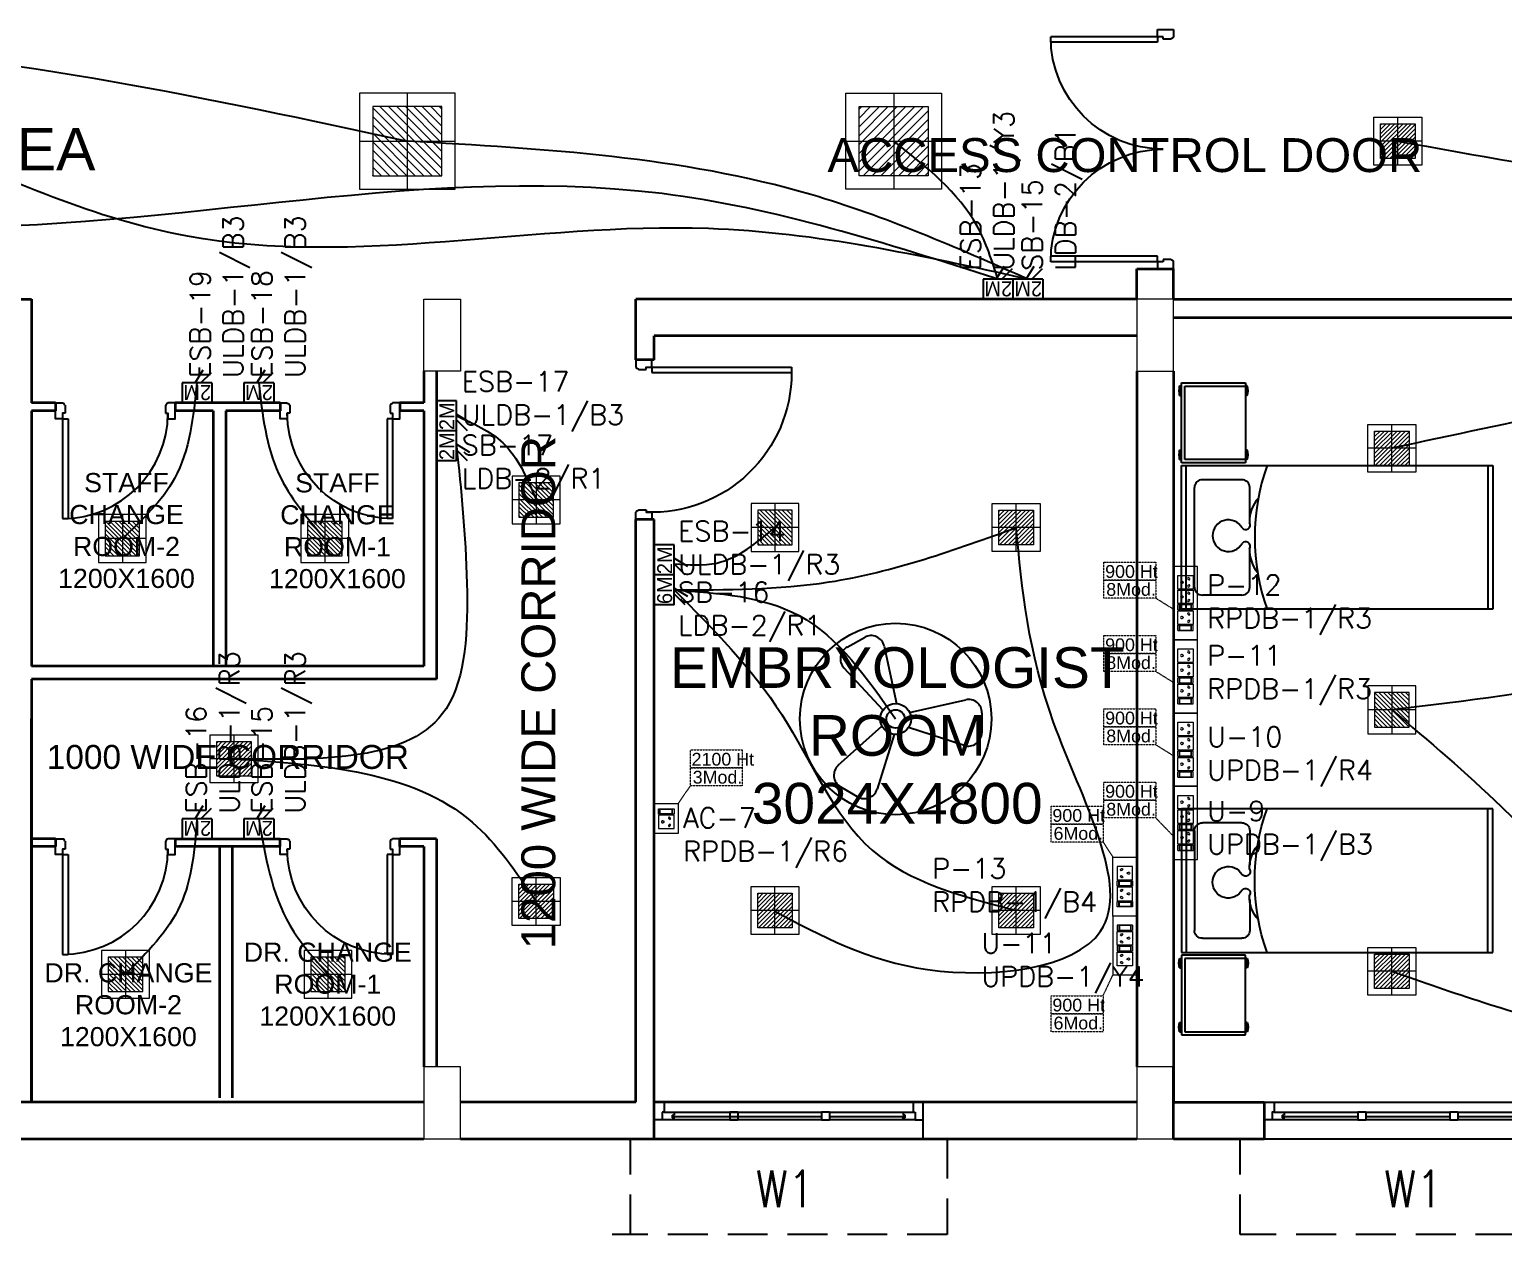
# Model space of a CAD drawing. Extents: x 2982526 to 3410143, y -1442121 to -1332990.
# Drawn here: x 3082421 to 3091659, y -1375970 to -1368420 of the extents above; entities that cross this region are included whole.
import ezdxf
from ezdxf.enums import TextEntityAlignment as Align

# ---------------------------------------------------------------- set-up
doc = ezdxf.new("R2010")
doc.units = 0
doc.header["$MEASUREMENT"] = 0
for name, pattern in [('1', [0, 0, 0]), ('CONTINU', [0]), ('DASHED', [0.75, 0.5, -0.25]), ('DASHED2', [0.375, 0.25, -0.125])]:
    doc.linetypes.add(name, pattern=pattern)
for name, color, linetype in [('24W RAW POWER', 1, 'Continuous'), ('24W UPS POWER LIGHT', 5, 'Continuous'), ('Chajja', 7, 'DASHED'), ('DOOR', 40, 'Continuous'), ('ELE 36W EMERGENCY LIGHT', 5, 'Continuous'), ('ELE 36W LED LIGHT', 6, 'Continuous'), ('ELE-1200MM CEILINGFAN', 6, 'Continuous'), ('ELE-2M RAW P.SB', 40, 'Continuous'), ('ELE-2M UPS P.SB', 3, 'Continuous'), ('ELE-3M RAW P.SB', 40, 'Continuous'), ('ELE-6M RAW P.SB', 40, 'Continuous'), ('ELE-LIGHTING TEXT', 7, 'Continuous'), ('furniture', 33, 'Continuous'), ('Plan', 44, 'Continuous'), ('TEXT', 5, '1'), ('W1', 7, 'Continuous')]:
    doc.layers.add(name, color=color, linetype=linetype)
doc.layers.add('CFT_LOOPING', color=7, linetype='1', lineweight=0, true_color=0xd6d600)
doc.layers.add('ELE-6A AC SOCKET', color=7, linetype='Continuous', lineweight=0, true_color=0x00ceb6)
for name, color, linetype, lineweight in [('Column', 162, 'Continuous', 13), ('ELE-24W EMERGENCY  LED LIGHT', 5, 'Continuous', 18), ('ELE-24W LED LIGHT', 1, 'Continuous', 18), ('ELE-2NOS OF 6-16 RAW POWER SOCKET', 1, 'Continuous', 0), ('ELE-36W EMERGENCY  LED LIGHT', 7, 'Continuous', 18), ('ELE-36W LED LIGHT', 210, 'Continuous', 18), ('ELE-3NOS 6-16A POWER SOCKET', 5, 'Continuous', 0), ('ELE-8M 6-16A UPS SOCKET', 223, 'Continuous', 0), ('ELE-POWER SOCKET TEXT', 7, 'Continuous', 5), ('ELE. 2N0S OF 6-16 UPS SOCKETS', 191, 'Continuous', 0), ('WALL', 7, '1', 35), ('windows', 4, 'Continuous', 0)]:
    doc.layers.add(name, color=color, linetype=linetype, lineweight=lineweight)
doc.layers.add('ELE-LIGHTING WIRING', color=7, linetype='Continuous', true_color=0x63d7b6)
doc.styles.add('ARIAL', font='arial.ttf')
doc.styles.add('ROMANS', font='romans.shx')

# ---------------------------------------------------------------- blocks, each defined once
blk = doc.blocks.new('750')
at = {"layer": 'DOOR'}
for p, q in [((-50, 705), (-47.5, 705)), ((-35, 690), (-35, 692.5)), ((-50, 45), (-47.5, 45)), ((-35, 60), (-35, 57.5)), ((50, 45), (50, 80)), ((50, 80), (675, 80)), ((50, 45), (675, 45)), ((675, 45), (675, 80))]:
    blk.add_line(p, q, dxfattribs=at)
for points in [[(15, 690), (15, 705), (50, 705), (50, 750), (-50, 750), (-50, 705)], [(-35, 690), (15, 690)], [(15, 60), (15, 45), (50, 45), (50, 0), (-50, 0), (-50, 45)], [(-35, 60), (15, 60)]]:
    blk.add_lwpolyline(points, dxfattribs=at)
for centre, start, end in [((-35, 705), 180, 270), ((-35, 45), 90, 180)]:
    blk.add_arc(centre, 12.5, start, end, dxfattribs=at)
at = {"layer": 'DOOR', "color": 145}
blk.add_arc((15, 45), 660, 0, 90, dxfattribs=at)
blk = doc.blocks.new('A$C19B8274B')
at = {"layer": 'DOOR'}
for p, q in [((-45, 925), (-80, 925)), ((-80, 50), (-80, 925)), ((-45, 50), (-45, 925)), ((-45, 50), (-80, 50)), ((-955, -50), (-955, -47.5)), ((-940, -35), (-942.5, -35)), ((-60, -35), (-57.5, -35)), ((-45, -50), (-45, -47.5))]:
    blk.add_line(p, q, dxfattribs=at)
for points in [[(-940, 15), (-955, 15), (-955, 50), (-1000, 50), (-1000, -50), (-955, -50)], [(-940, -35), (-940, 15)], [(-60, 15), (-45, 15), (-45, 50), (0, 50), (0, -50), (-45, -50)], [(-60, -35), (-60, 15)]]:
    blk.add_lwpolyline(points, dxfattribs=at)
at = {"layer": 'DOOR', "color": 145}
blk.add_arc((-80, 50), 875, 90, 182.29244, dxfattribs=at)
at = {"layer": 'DOOR'}
for centre, start, end in [((-955, -35), 270, 0), ((-45, -35), 180, 270)]:
    blk.add_arc(centre, 12.5, start, end, dxfattribs=at)
blk = doc.blocks.new('A$C5E6D2A54')
at = {"layer": 'furniture', "color": 8}
for p, q in [((-442.4, 400), (-1342.5, 400)), ((-1342.5, 400), (-1342.5, -1550)), ((-442.4, 370.5), (-1342.5, 370.5)), ((-442.4, -1550), (-442.4, 400)), ((-579.9, 318.9), (-1205, 318.9)), ((-1254.3, 269.7), (-1254.3, 22.1)), ((-530.6, 22.1), (-530.6, 269.7)), ((-1010.1, -27.1), (-1205, -27.1)), ((-579.9, -27.1), (-796.5, -27.1)), ((-1342.5, -1520.5), (-442.4, -1520.5)), ((-1342.5, -1550), (-442.4, -1550))]:
    blk.add_line(p, q, dxfattribs=at)
at = {"layer": 'furniture', "color": 8, "extrusion": (0, 0, -1)}
for centre, major_axis, ratio, start_param, end_param in [((-1205, 269.7), (34.8, 34.8), 1, 3.926991, 5.497787), ((-579.9, 269.7), (-34.8, 34.8), 1, 0.785398, 2.356194), ((-903.3, 106.9), (99, 0), 0.994805, 2.082243, 7.342535), ((-1205, 22.1), (-34.8, 34.8), 1, 3.926991, 5.497787), ((-970.6, -1.3), (-3.7, 29), 1, 0.827079, 3.777674), ((-836, -1.3), (3.5, 29), 1, 2.514084, 5.464678), ((-579.9, 22.1), (34.8, 34.8), 1, 0.785398, 2.356194), ((-892.5, -1415.7), (0, 1357), 0.999449, -0.338206, 0.338206), ((-995.4, -242.8), (-152.9, 152.9), 1, 0.057548, 0.834547), ((-812.1, -242.7), (68.8, 205), 0.993949, -0.370916, 0.370916)]:
    blk.add_ellipse(centre, major_axis=major_axis, ratio=ratio, start_param=start_param, end_param=end_param, dxfattribs=at)
blk = doc.blocks.new('A$C258329DF')
at = {"layer": 'furniture', "color": 8}
for p, q in [((241.6, 428.1), (741.6, 428.1)), ((241.6, 28.1), (241.6, 428.1)), ((260.5, 440.2), (260.5, 428.1)), ((319.5, 440.2), (260.5, 440.2)), ((261.3, 47.8), (261.3, 428.1)), ((319.5, 440.2), (319.5, 428.1)), ((661.5, 440.2), (661.5, 428.1)), ((720.6, 440.2), (661.5, 440.2)), ((720.6, 440.2), (720.6, 428.1)), ((721.9, 428.1), (721.9, 47.8)), ((741.6, 428.1), (741.6, 28.1)), ((741.6, 28.1), (241.6, 28.1)), ((260.5, 15.9), (260.5, 28.1)), ((319.5, 15.9), (260.5, 15.9)), ((721.9, 47.8), (261.3, 47.8)), ((319.5, 15.9), (319.5, 28.1)), ((661.5, 15.9), (661.5, 28.1)), ((720.6, 15.9), (661.5, 15.9)), ((720.6, 15.9), (720.6, 28.1))]:
    blk.add_line(p, q, dxfattribs=at)
for centre, start, end in [((290, 354.1), 71.07536, 108.92464), ((691, 354.1), 71.07536, 108.92464), ((290, 102.1), 251.07536, 288.92464), ((691, 102.1), 251.07536, 288.92464)]:
    blk.add_arc(centre, 91.1, start, end, dxfattribs=at)
blk = doc.blocks.new('A$C45A5314D')
at = {"layer": 'furniture', "ltscale": 0.75, "rotation": 270}
blk.add_blockref('A$C258329DF', (-1978.1, 1209.1), dxfattribs=at)
at = {"layer": 'furniture', "color": 233, "xscale": -1, "rotation": 90}
blk.add_blockref('A$C5E6D2A54', (-1550, -892.5), dxfattribs=at)
blk = doc.blocks.new('ddoor')
at = {"layer": 'DOOR', "lineweight": 25}
for p, q in [((50, 0), (-50, 0)), ((-50, 0), (-50, -45)), ((50, -45), (50, 0)), ((-50, -45), (-47.5, -45)), ((-35, -60), (-35, -57.5)), ((-35, -60), (15, -60)), ((15, -60), (15, -45)), ((15, -45), (50, -45)), ((50, -45), (720, -45)), ((50, -45), (50, -80)), ((50, -80), (720, -80)), ((-50, -1500), (-50, -1455)), ((-50, -1455), (-47.5, -1455)), ((-35, -1440), (-35, -1442.5)), ((-35, -1440), (15, -1440)), ((15, -1440), (15, -1455)), ((15, -1455), (50, -1455)), ((50, -1420), (720, -1420)), ((50, -1455), (50, -1420)), ((50, -1455), (720, -1455)), ((50, -1455), (50, -1500)), ((50, -1500), (-50, -1500)), ((50, -1500), (-50, -1500))]:
    blk.add_line(p, q, dxfattribs=at)
for centre, start, end in [((-35, -45), 180, 270), ((-35, -1455), 90, 180)]:
    blk.add_arc(centre, 12.5, start, end, dxfattribs=at)
at = {"layer": 'DOOR', "color": 146, "lineweight": 25, "true_color": 0x105689}
for centre, start, end in [((15, -45), 270, 0), ((15, -1455), 0, 90)]:
    blk.add_arc(centre, 705, start, end, dxfattribs=at)
blk = doc.blocks.new('6w')
at = {"layer": 'Plan', "color": 8}
for p, q in [((-36, 9.2), (-36, 0)), ((-36, 9.2), (36, 9.2)), ((36, 9.2), (36, 0)), ((-31, 4), (-31.5, 4)), ((-31.5, 3.25), (-31.5, 4)), ((-31, 4.5), (-31, 4)), ((-12.5, 2.5), (-12.5, 4.5)), ((-12.5, 4.5), (-10.5, 4.5)), ((-10.5, 2.5), (-10.5, 4.5)), ((10.5, 4.5), (12.5, 4.5)), ((10.5, 2.5), (10.5, 4.5)), ((12.5, 2.5), (12.5, 4.5)), ((34, 4.5), (12.5, 4.5)), ((31, 4.5), (31, 4)), ((31, 4), (31.5, 4)), ((31.5, 4), (31.5, 3.25)), ((-33.5, 2.5), (-12.5, 2.5)), ((-33.5, 0), (33.5, 0)), ((-31.5, 3.61), (-12.5, 3.61)), ((-31.5, 3.25), (-31, 3.25)), ((-31, 2.5), (-31, 3.25)), ((-10.5, 2.5), (-12.5, 2.5)), ((-10.5, 3.61), (10.5, 3.61)), ((-10.5, 2.5), (10.5, 2.5)), ((12.5, 2.5), (10.5, 2.5)), ((12.5, 3.61), (31.5, 3.61)), ((12.5, 2.5), (33.5, 2.5)), ((31.5, 3.25), (31, 3.25)), ((31, 2.5), (31, 3.25))]:
    blk.add_line(p, q, dxfattribs=at)
for points in [[(-34, 4.5), (-36, 4.5), (-36, 0), (-33.5, 0), (-33.5, 2.5), (-34, 2.5), (-34, 4.5)], [(34, 4.5), (36, 4.5), (36, 0), (33.5, 0), (33.5, 2.5), (34, 2.5), (34, 4.5)]]:
    blk.add_lwpolyline(points, close=True, dxfattribs=at)
for points in [[(-12.5, 4.5), (-34, 4.5)], [(10.5, 4.5), (-10.5, 4.5)]]:
    blk.add_lwpolyline(points, dxfattribs=at)
blk = doc.blocks.new('Q5YYYU')
at = {"layer": 'Chajja', "color": 8, "linetype": 'DASHED', "ltscale": 500}
for p, q in [((22609.0776, -600), (22609.0776, 0.0001)), ((24594.0776, 0.0001), (24594.0776, -600)), ((24594.0776, -600), (22494.0776, -600))]:
    blk.add_line(p, q, dxfattribs=at)
blk.add_lwpolyline([(28531.2871, 0.0001), (28531.2871, -600), (26431.2871, -600), (26431.2871, 0.0001)], dxfattribs=at)
at = {"layer": 'Column'}
for points in [[(21314.0776, 5260), (21544.0776, 5260), (21544.0776, 4810), (21314.0776, 4810)], [(26013.2393, 5260), (25783.2393, 5260), (25783.2393, 4810), (26013.2393, 4810)], [(21544.0776, 450), (21314.0776, 450), (21314.0776, 0), (21544.0776, 0)], [(26013.2393, 450), (25783.2393, 450), (25783.2393, 0), (26013.2393, 0)]]:
    blk.add_lwpolyline(points, close=True, dxfattribs=at)
at = {"layer": 'Plan', "color": 8}
for p, q in [((22759.0776, 230), (22821.5776, 230)), ((22759.0776, 117.5), (22759.0776, 230)), ((22759.0776, 230), (24381.5776, 230)), ((22759.0776, 0), (22759.0776, 230)), ((22821.5776, 230), (22821.5776, 167.5)), ((24381.5776, 230), (24381.5776, 167.5)), ((24444.0776, 230), (24381.5776, 230)), ((24444.0776, 117.5), (24444.0776, 230)), ((24444.0776, 0), (24444.0776, 230)), ((22809.0776, 117.5), (22759.0776, 117.5)), ((22809.0776, 167.5), (22809.0776, 117.5)), ((22821.5776, 167.5), (22809.0776, 167.5)), ((23346.5776, 117.5), (22809.0776, 117.5)), ((22809.0776, 117.5), (22809.0776, 117.5)), ((22821.5776, 167.5), (23346.5776, 167.5)), ((22871.5776, 148.75), (22884.0776, 148.75)), ((22871.5776, 148.75), (22871.5776, 130)), ((22871.5776, 139.8246), (23346.5776, 139.8246)), ((22884.0776, 130), (22871.5776, 130)), ((22884.0776, 167.5), (22884.0776, 148.75)), ((22884.0776, 117.5), (22884.0776, 130)), ((23281.5776, 167.5), (23231.5776, 167.5)), ((23231.5776, 167.5), (23231.5776, 117.5)), ((23231.5776, 117.5), (23281.5776, 117.5)), ((23281.5776, 167.5), (23806.5776, 167.5)), ((23281.5776, 167.5), (23281.5776, 117.5)), ((23281.5776, 139.8246), (23806.5776, 139.8246)), ((23806.5776, 117.5), (23281.5776, 117.5)), ((23806.5776, 167.5), (23806.5776, 117.5)), ((23856.5776, 167.5), (23806.5776, 167.5)), ((23806.5776, 117.5), (23856.5776, 117.5)), ((23856.5776, 167.5), (24381.5776, 167.5)), ((23856.5776, 167.5), (23856.5776, 117.5)), ((23856.5776, 139.8246), (24331.5776, 139.8246)), ((24394.0776, 117.5), (23856.5776, 117.5)), ((24319.0776, 167.5), (24319.0776, 148.75)), ((24331.5776, 148.75), (24319.0776, 148.75)), ((24319.0776, 117.5), (24319.0776, 130)), ((24319.0776, 130), (24331.5776, 130)), ((24331.5776, 130), (24331.5776, 148.75)), ((24381.5776, 167.5), (24394.0776, 167.5)), ((24394.0776, 167.5), (24394.0776, 117.5)), ((24394.0776, 117.5), (24394.0776, 117.5)), ((24394.0776, 117.5), (24444.0776, 117.5)), ((22644.0776, 0), (24444.0776, 0))]:
    blk.add_line(p, q, dxfattribs=at)
at = {"layer": 'WALL', "color": 8}
for p, q in [((25783.2393, 5260), (25783.2393, 5449.6716)), ((26013.2393, 5260), (26013.2393, 5449.6716)), ((18441.0776, 5260), (18856.0776, 5260)), ((18856.0776, 5260), (18856.0776, 4610)), ((22644.0776, 4880), (22644.0776, 5260)), ((25783.2393, 5260), (22644.0776, 5260)), ((26013.2393, 5260), (29366.5776, 5260)), ((26013.2393, 5145), (29366.5776, 5145)), ((22759.0776, 4880), (22759.0776, 5030)), ((25783.2393, 5030), (22759.0776, 5030)), ((21314.0776, 4810), (21314.0776, 4610)), ((21394.0776, 4810), (21394.0776, 2880)), ((22759.0776, 4880), (22644.0776, 4880)), ((25783.2393, 4810), (25783.2393, 2230)), ((26013.2393, 4810), (26013.2393, 230)), ((19006.0776, 4610), (18856.0776, 4610)), ((19006.0776, 4560), (18856.0776, 4560)), ((18856.0776, 4560), (18856.0776, 2960)), ((19006.0776, 4610), (19006.0776, 4560)), ((19756.0776, 4610), (19756.0776, 4560)), ((20414.0776, 4610), (19756.0776, 4610)), ((19994.4968, 4560), (19756.0776, 4560)), ((19994.4968, 4560), (19994.4968, 2960)), ((20414.0776, 4560), (20074.4968, 4560)), ((20074.4968, 4560), (20074.4968, 2960)), ((20414.0776, 4610), (20414.0776, 4560)), ((21164.0776, 4610), (21164.0776, 4560)), ((21314.0776, 4610), (21164.0776, 4610)), ((21314.0776, 4560), (21164.0776, 4560)), ((21314.0776, 4560), (21314.0776, 2960)), ((22759.0776, 3880), (22644.0776, 3880)), ((22644.0776, 230), (22644.0776, 3880)), ((22759.0776, 0), (22759.0776, 3880)), ((21314.0776, 2960), (18856.0776, 2960)), ((21394.0776, 2880), (18856.0776, 2880)), ((18856.0776, 2880), (18856.0776, 230)), ((18856.0776, 230), (18856.0776, 2630)), ((25783.2393, 2230), (25783.2393, 450)), ((19006.0776, 1880), (18856.0776, 1880)), ((19006.0776, 1880), (19006.0776, 1830)), ((19756.0776, 1880), (20414.0776, 1880)), ((19756.0776, 1880), (19756.0776, 1830)), ((20414.0776, 1830), (20414.0776, 1880)), ((21164.0776, 1830), (21164.0776, 1880)), ((21394.0776, 1880), (21164.0776, 1880)), ((21394.0776, 1880), (21394.0776, 450)), ((19006.0776, 1830), (18856.0776, 1830)), ((20016.9968, 1830), (19756.0776, 1830)), ((20414.0776, 1830), (20016.9968, 1830)), ((20033.6789, 1830), (20033.6789, 255.5451)), ((20113.6789, 1830), (20113.6789, 255.5451)), ((21314.0776, 1830), (21164.0776, 1830)), ((21314.0776, 1830), (21314.0776, 450)), ((26013.2393, 0), (26013.2393, 450)), ((18911.5826, 230), (18639.9159, 230)), ((21314.0776, 230), (18911.5826, 230)), ((22644.0776, 230), (21544.0776, 230)), ((25783.2393, 230), (22759.0776, 230)), ((26013.2393, 230), (26581.2871, 230)), ((17074.9159, 0), (21314.0776, 0)), ((21544.0776, 0), (25783.2393, 0)), ((26013.2393, 0), (26581.2871, 0))]:
    blk.add_line(p, q, dxfattribs=at)
at = {"layer": 'WALL', "color": 8, "linetype": 'ByBlock'}
blk.add_line((25783.2393, 5449.6716), (26013.2393, 5449.6716), dxfattribs=at)
at = {"layer": 'WALL'}
blk.add_lwpolyline([(26581.2871, 230), (26581.2871, 0)], dxfattribs=at)
at = {"layer": 'DOOR', "linetype": 'Continuous', "xscale": -1, "rotation": 270}
blk.add_blockref('A$C19B8274B', (22694.0776, 4880), dxfattribs=at)
at = {"layer": 'DOOR', "rotation": 270}
for p in [(19006.0776, 4560), (19006.0776, 1830)]:
    blk.add_blockref('750', p, dxfattribs=at)
at = {"layer": 'DOOR', "xscale": -1, "rotation": 89.99999999999999}
for p in [(21164.0776, 4560), (21164.0776, 1830)]:
    blk.add_blockref('750', p, dxfattribs=at)
at = {"layer": 'furniture', "linetype": 'Continuous', "rotation": 1.312676984357939e-05}
blk.add_blockref('A$C45A5314D', (28013.2395, 3767.5004), dxfattribs=at)
at = {"layer": 'furniture', "linetype": 'Continuous', "xscale": -1, "rotation": 179.9999868732302}
blk.add_blockref('A$C45A5314D', (28013.2395, 1617.4985), dxfattribs=at)
at = {"layer": 'WALL', "xscale": -1}
blk.add_blockref('ddoor', (25963.2393, 6949.6716), dxfattribs=at)
at = {"layer": 'windows', "xscale": -25, "yscale": 25, "zscale": 24.99999999999242, "rotation": 180}
blk.add_blockref('6w', (27481.2871, 230), dxfattribs=at)
at = {"layer": 'TEXT', "color": 8, "style": 'ARIAL'}
for s, height, p in [('ACCESS CONTROL DOOR', 212.5, (25707.7827, 5992.6262)), ('1000 WIDE CORRIDOR', 150, (20086.4449, 2272.1372))]:
    blk.add_text(s, height=height, dxfattribs=at).set_placement(p, align=Align.BOTTOM_CENTER)
blk.add_text('1200 WIDE CORRIDOR', height=212.5, rotation=90, dxfattribs=at).set_placement((22202.0928, 2795.1854), align=Align.BOTTOM_CENTER)
at = {"layer": 'TEXT', "color": 8, "attachment_point": 5, "style": 'ARIAL'}
for s, insert, char_height, width in [('STAFF CHANGE\\PROOM-2\\P1200X1600', (19451.2608, 3810.0058), 120, 1089.045933), ('STAFF CHANGE\\PROOM-1\\P1200X1600', (20773.3357, 3808.3929), 120, 1082.252715), ('EMBRYOLOGIST\\PROOM\\P3024X4800', (24281.5731, 2525.1413), 255, 2714.454664), ('DR. CHANGE\\PROOM-1\\P1200X1600', (20712.7139, 967.8695), 120, 1786.825377), ('DR. CHANGE\\PROOM-2\\P1200X1600', (19463.3012, 838.7682), 120, 1786.825377)]:
    blk.add_mtext(s, dxfattribs=dict(at, insert=insert, char_height=char_height, width=width))
at = {"layer": 'W1', "color": 8, "style": 'ROMANS', "width": 0.85}
for p in [(23579.6894, -429.4157), (27516.8989, -429.4157)]:
    blk.add_text('W1', height=230, dxfattribs=at).set_placement(p, align=Align.CENTER)
at = {"layer": 'WALL', "color": 8, "linetype": 'Continuous', "insert": (17367.6413, 6198.1211), "char_height": 264.49632, "width": 5098.697886, "attachment_point": 5, "style": 'ARIAL'}
blk.add_mtext('\\pxt17; SEMI-STERILE AREA', dxfattribs=at)
blk = doc.blocks.new('24w led emeregency')
at = {"layer": 'ELE-24W EMERGENCY  LED LIGHT'}
h = blk.add_hatch(dxfattribs=at)
h.set_pattern_fill('ANSI31', scale=166.67, style=0)
h.paths.add_polyline_path([(-115.4, -115.4), (-115.4, 115.4), (115.4, 115.4), (115.4, -115.4)])
at = {"layer": 'ELE-24W EMERGENCY  LED LIGHT', "color": 5}
for p, q in [((0, 160), (0, -160)), ((-160, 0), (160, 0))]:
    blk.add_line(p, q, dxfattribs=at)
for points in [[(-160, -160), (-160, 160), (160, 160), (160, -160)], [(-115.4, -115.4), (-115.4, 115.4), (115.4, 115.4), (115.4, -115.4)]]:
    blk.add_lwpolyline(points, close=True, dxfattribs=at)
blk = doc.blocks.new('2M UPS SB')
at = {"layer": 'ELE-2M UPS P.SB', "color": 3}
for p, q in [((-134, 160), (-69, 265)), ((-88, 160), (-3, 245)), ((-240, 160), (-240, 0)), ((0, 160), (-240, 160)), ((0, 160), (0, 0))]:
    blk.add_line(p, q, dxfattribs=at)
blk.add_text('2M', height=120, rotation=180, dxfattribs=at).set_placement((-6, 143))
blk = doc.blocks.new('24w led light')
at = {"layer": 'ELE-24W LED LIGHT', "color": 1, "lineweight": 0}
for p, q in [((159, 159), (-160, 159)), ((-160, 159), (-160, -160)), ((114.5, 114.5), (-115.5, 114.5)), ((-115.5, 114.5), (-115.5, -115.5)), ((110.2, -115.5), (-115.5, 110.2)), ((114.5, -91.7), (-91.7, 114.5)), ((114.5, -63.5), (-63.5, 114.5)), ((114.5, -35.3), (-35.3, 114.5)), ((114.5, -7.1), (-7.1, 114.5)), ((-0.5, -160), (-0.5, 159)), ((114.5, 21.1), (21.1, 114.5)), ((114.5, 49.3), (49.3, 114.5)), ((114.5, 77.5), (77.5, 114.5)), ((114.5, 105.7), (105.7, 114.5)), ((114.5, -115.5), (114.5, 114.5)), ((159, -160), (159, 159)), ((82, -115.5), (-115.5, 82)), ((53.8, -115.5), (-115.5, 53.8)), ((25.6, -115.5), (-115.5, 25.6)), ((-160, -0.5), (159, -0.5)), ((-2.6, -115.5), (-115.5, -2.6)), ((-30.8, -115.5), (-115.5, -30.8)), ((-59, -115.5), (-115.5, -59)), ((-87.2, -115.5), (-115.5, -87.2)), ((-160, -160), (159, -160)), ((-115.4, -115.5), (-115.5, -115.4)), ((-115.5, -115.5), (114.5, -115.5))]:
    blk.add_line(p, q, dxfattribs=at)
blk = doc.blocks.new('2M SB')
at = {"layer": 'ELE-2M RAW P.SB'}
for p, q in [((-134, 160), (-69, 265)), ((-88, 160), (-3, 245)), ((-240, 160), (-240, 0)), ((0, 160), (-240, 160)), ((0, 160), (0, 0))]:
    blk.add_line(p, q, dxfattribs=at)
blk.add_text('2M', height=120, rotation=180, dxfattribs=at).set_placement((-6, 143))
blk = doc.blocks.new('A$C07FB25EA')
at = {"layer": 'ELE-1200MM CEILINGFAN', "color": 3}
for p, q in [((6.53, 13.37), (9.47, 11.64)), ((0.26, 2.64), (3.17, 12.07)), ((9.84, 7.94), (2.36, 1.21)), ((-11.8, 4.55), (-2.22, 1.44)), ((-14.84, -1.03), (-14.81, 2.38)), ((-2.41, -1.1), (-12.04, -3.29)), ((2.16, -1.54), (8.87, -8.78)), ((1.96, -12.49), (-0.13, -2.65)), ((8.31, -12.34), (5.35, -14.02))]:
    blk.add_line(p, q, dxfattribs=at)
at = {"layer": 'ELE-1200MM CEILINGFAN', "color": 5, "ltscale": 10}
blk.add_circle((0, 0), 16.45, dxfattribs=at)
at = {"layer": 'ELE-1200MM CEILINGFAN', "color": 3}
for radius in [2.65, 1.58]:
    blk.add_circle((0, 0), radius, dxfattribs=at)
for centre, start, end in [((5.36, 11.38), 59.5281, 162.5229), ((8.3, 9.66), 311.9493, 59.5281), ((-12.51, 2.36), 71.9493, 179.5281), ((-12.54, -1.05), 179.5281, 282.5229), ((7.18, -10.34), 299.5281, 42.5229), ((4.21, -12.02), 191.9493, 299.5281)]:
    blk.add_arc(centre, 2.3, start, end, dxfattribs=at)
blk = doc.blocks.new('S-SKIRT')
at = {"layer": 'ELE-3M RAW P.SB'}
for p, q in [((4, 6), (0, 6)), ((4, 0), (4, 6)), ((4, 3.34), (6.63, 1.73)), ((4, 0), (0, 0)), ((4, 2.21), (6.12, 0.08))]:
    blk.add_line(p, q, dxfattribs=at)
blk.add_text('6M', height=3, rotation=90, dxfattribs=at).set_placement((3.57, 0.15))
blk = doc.blocks.new('light300x600')
at = {"layer": 'ELE-36W LED LIGHT', "lineweight": 0}
for p, q in [((918214.7, -78407.4), (918214.7, -79007.4)), ((918814.7, -78407.4), (918214.7, -78407.4)), ((918514.7, -78407.4), (918514.7, -79007.4)), ((918814.7, -79007.4), (918814.7, -78407.4)), ((918298.3, -78491.3), (918298.6, -78491)), ((918298.3, -78544.3), (918351.6, -78491)), ((918298.3, -78597.3), (918404.7, -78491)), ((918298.3, -78650.4), (918457.7, -78491)), ((918298.3, -78703.4), (918510.7, -78491)), ((918298.3, -78756.4), (918563.8, -78491)), ((918298.3, -78809.5), (918616.8, -78491)), ((918298.3, -78862.5), (918669.8, -78491)), ((918298.3, -78915.5), (918722.9, -78491)), ((918298.3, -78491), (918298.3, -78923.7)), ((918731.1, -78491), (918298.3, -78491)), ((918731.1, -78923.7), (918731.1, -78491)), ((918343.2, -78923.7), (918731.1, -78535.8)), ((918396.2, -78923.7), (918731.1, -78588.8)), ((918449.2, -78923.7), (918731.1, -78641.9)), ((918502.3, -78923.7), (918731.1, -78694.9)), ((918214.7, -78707.4), (918814.7, -78707.4)), ((918555.3, -78923.7), (918731.1, -78747.9)), ((918608.3, -78923.7), (918731.1, -78801)), ((918661.3, -78923.7), (918731.1, -78854)), ((918298.3, -78923.7), (918731.1, -78923.7)), ((918714.4, -78923.7), (918731.1, -78907)), ((918214.7, -79007.4), (918814.7, -79007.4))]:
    blk.add_line(p, q, dxfattribs=at)
blk = doc.blocks.new('ELE.EMERGENCY 40W LED LIGHT')
at = {"layer": 'ELE-36W EMERGENCY  LED LIGHT'}
h = blk.add_hatch(dxfattribs=at)
h.set_pattern_fill('ANSI31', color=5, scale=300, style=0)
h.paths.add_polyline_path([(-207.7, -207.7), (-207.7, 207.7), (207.7, 207.7), (207.7, -207.7)])
for p, q in [((0, 288), (0, -288)), ((-288, 0), (288, 0))]:
    blk.add_line(p, q, dxfattribs=at)
for points in [[(-288, -288), (-288, 288), (288, 288), (288, -288)], [(-207.7, -207.7), (-207.7, 207.7), (207.7, 207.7), (207.7, -207.7)]]:
    blk.add_lwpolyline(points, close=True, dxfattribs=at)
blk = doc.blocks.new('543WYH')
at = {"layer": 'ELE-2NOS OF 6-16 RAW POWER SOCKET', "color": 30, "linetype": 'ByBlock', "lineweight": 0}
for p, q in [((-123.5, -57), (-123.5, -90.8)), ((-26.5, -57), (-123.5, -57)), ((-26.5, -57), (-123.5, -57)), ((-123.5, -90.8), (-26.5, -90.8)), ((-113, -59.8), (-113, -88)), ((-37, -59.8), (-113, -59.8)), ((-113, -88), (-37, -88)), ((-109.6, -59.8), (-109.6, -88)), ((-37, -88), (-37, -59.8)), ((-26.5, -57), (-26.5, -90.8)), ((-26.5, -90.8), (-26.5, -57)), ((-123.5, -96.4), (-26.5, -96.4)), ((-123.5, -181.4), (-123.5, -96.4)), ((-26.5, -181.4), (-123.5, -181.4)), ((-26.5, -96.4), (-26.5, -181.4)), ((-123.5, -187.1), (-123.5, -220.9)), ((-26.5, -187.1), (-123.5, -187.1)), ((-26.5, -187.1), (-123.5, -187.1)), ((-123.5, -220.9), (-26.5, -220.9)), ((-123.5, -311.5), (-123.5, -226.5)), ((-123.5, -226.5), (-26.5, -226.5)), ((-113, -189.9), (-113, -218)), ((-37, -189.9), (-113, -189.9)), ((-113, -218), (-37, -218)), ((-109.6, -189.9), (-109.6, -218)), ((-37, -218), (-37, -189.9)), ((-26.5, -187.1), (-26.5, -220.9)), ((-26.5, -220.9), (-26.5, -187.1)), ((-26.5, -226.5), (-26.5, -311.5)), ((-26.5, -311.5), (-123.5, -311.5)), ((-123.5, -402.2), (-123.5, -317.1)), ((-123.5, -317.1), (-26.5, -317.1)), ((-26.5, -317.1), (-26.5, -402.2)), ((-26.5, -402.2), (-123.5, -402.2))]:
    blk.add_line(p, q, dxfattribs=at)
blk.add_lwpolyline([(-150, 0), (-150, -459.1), (0, -459.1), (0, 0)], close=True, dxfattribs=at)
for centre, radius, start, end in [((-97.9, -119.2), 4.6, 112.68381, 345.09514), ((-97.9, -158.6), 4.6, 14.90486, 247.31619), ((-93.9, -114.7), 5.7, 275.26891, 182.51003), ((-93.9, -163.1), 5.7, 177.48997, 84.73109), ((-57.7, -138.9), 4.22, 71.40312, 288.59688), ((-51, -138.9), 6.62, 217.15837, 142.84163), ((-97.9, -249.3), 4.6, 112.68381, 345.09514), ((-93.9, -244.8), 5.7, 275.26891, 182.51003), ((-57.7, -269), 4.22, 71.40312, 288.59688), ((-51, -269), 6.62, 217.15837, 142.84163), ((-97.9, -288.7), 4.6, 14.90486, 247.31619), ((-97.9, -339.9), 4.6, 112.68381, 345.09514), ((-93.9, -293.2), 5.7, 177.48997, 84.73109), ((-93.9, -335.4), 5.7, 275.26891, 182.51003), ((-57.7, -359.7), 4.22, 71.40312, 288.59688), ((-51, -359.7), 6.62, 217.15837, 142.84163), ((-97.9, -379.4), 4.6, 14.90486, 247.31619), ((-93.9, -383.9), 5.7, 177.48997, 84.73109)]:
    blk.add_arc(centre, radius, start, end, dxfattribs=at)
blk = doc.blocks.new('543E')
at = {"layer": 'ELE. 2N0S OF 6-16 UPS SOCKETS', "color": 72, "linetype": 'ByBlock', "lineweight": 0}
for p, q in [((-123.5, -57), (-123.5, -90.8)), ((-26.5, -57), (-123.5, -57)), ((-26.5, -57), (-123.5, -57)), ((-123.5, -90.8), (-26.5, -90.8)), ((-113, -59.8), (-113, -88)), ((-37, -59.8), (-113, -59.8)), ((-113, -88), (-37, -88)), ((-109.6, -59.8), (-109.6, -88)), ((-37, -88), (-37, -59.8)), ((-26.5, -57), (-26.5, -90.8)), ((-26.5, -90.8), (-26.5, -57)), ((-123.5, -96.4), (-26.5, -96.4)), ((-123.5, -181.4), (-123.5, -96.4)), ((-26.5, -181.4), (-123.5, -181.4)), ((-26.5, -96.4), (-26.5, -181.4)), ((-123.5, -187.1), (-123.5, -220.9)), ((-26.5, -187.1), (-123.5, -187.1)), ((-26.5, -187.1), (-123.5, -187.1)), ((-123.5, -220.9), (-26.5, -220.9)), ((-123.5, -311.5), (-123.5, -226.5)), ((-123.5, -226.5), (-26.5, -226.5)), ((-113, -189.9), (-113, -218)), ((-37, -189.9), (-113, -189.9)), ((-113, -218), (-37, -218)), ((-109.6, -189.9), (-109.6, -218)), ((-37, -218), (-37, -189.9)), ((-26.5, -187.1), (-26.5, -220.9)), ((-26.5, -220.9), (-26.5, -187.1)), ((-26.5, -226.5), (-26.5, -311.5)), ((-26.5, -311.5), (-123.5, -311.5)), ((-123.5, -402.2), (-123.5, -317.1)), ((-123.5, -317.1), (-26.5, -317.1)), ((-26.5, -317.1), (-26.5, -402.2)), ((-26.5, -402.2), (-123.5, -402.2))]:
    blk.add_line(p, q, dxfattribs=at)
blk.add_lwpolyline([(-150, 0), (-150, -459.1), (0, -459.1), (0, 0)], close=True, dxfattribs=at)
for centre, radius, start, end in [((-97.9, -119.2), 4.6, 112.68381, 345.09514), ((-97.9, -158.6), 4.6, 14.90486, 247.31619), ((-93.9, -114.7), 5.7, 275.26891, 182.51003), ((-93.9, -163.1), 5.7, 177.48997, 84.73109), ((-57.7, -138.9), 4.22, 71.40312, 288.59688), ((-51, -138.9), 6.62, 217.15837, 142.84163), ((-97.9, -249.3), 4.6, 112.68381, 345.09514), ((-93.9, -244.8), 5.7, 275.26891, 182.51003), ((-57.7, -269), 4.22, 71.40312, 288.59688), ((-51, -269), 6.62, 217.15837, 142.84163), ((-97.9, -288.7), 4.6, 14.90486, 247.31619), ((-97.9, -339.9), 4.6, 112.68381, 345.09514), ((-93.9, -293.2), 5.7, 177.48997, 84.73109), ((-93.9, -335.4), 5.7, 275.26891, 182.51003), ((-57.7, -359.7), 4.22, 71.40312, 288.59688), ((-51, -359.7), 6.62, 217.15837, 142.84163), ((-97.9, -379.4), 4.6, 14.90486, 247.31619), ((-93.9, -383.9), 5.7, 177.48997, 84.73109)]:
    blk.add_arc(centre, radius, start, end, dxfattribs=at)
blk = doc.blocks.new('RTUH 6U')
at = {"layer": 'ELE-2NOS OF 6-16 RAW POWER SOCKET', "color": 30, "lineweight": 0, "ltscale": 300}
for p, q in [((-311.5, -26.5), (-226.5, -26.5)), ((-311.5, -123.5), (-311.5, -26.5)), ((-226.5, -26.5), (-226.5, -123.5)), ((-187.1, -26.5), (-220.9, -26.5)), ((-220.9, -26.5), (-220.9, -123.5)), ((-189.9, -37), (-218, -37)), ((-218, -37), (-218, -113)), ((-189.9, -40.4), (-218, -40.4)), ((-189.9, -113), (-189.9, -37)), ((-187.1, -123.5), (-187.1, -26.5)), ((-187.1, -123.5), (-187.1, -26.5)), ((-181.4, -123.5), (-181.4, -26.5)), ((-181.4, -26.5), (-96.4, -26.5)), ((-96.4, -26.5), (-96.4, -123.5)), ((-57, -26.5), (-90.8, -26.5)), ((-90.8, -26.5), (-90.8, -123.5)), ((-59.8, -37), (-88, -37)), ((-88, -37), (-88, -113)), ((-59.8, -40.4), (-88, -40.4)), ((-59.8, -113), (-59.8, -37)), ((-57, -123.5), (-57, -26.5)), ((-57, -123.5), (-57, -26.5)), ((-226.5, -123.5), (-311.5, -123.5)), ((-187.1, -123.5), (-220.9, -123.5)), ((-220.9, -123.5), (-187.1, -123.5)), ((-218, -113), (-189.9, -113)), ((-96.4, -123.5), (-181.4, -123.5)), ((-57, -123.5), (-90.8, -123.5)), ((-90.8, -123.5), (-57, -123.5)), ((-88, -113), (-59.8, -113))]:
    blk.add_line(p, q, dxfattribs=at)
blk.add_lwpolyline([(0, 0), (-368.5, 0), (-368.5, -150), (0, -150)], close=True, dxfattribs=at)
for centre, radius, start, end in [((-293.2, -56.1), 5.7, 87.48997, 354.73109), ((-288.7, -52.1), 4.6, 284.90486, 157.31619), ((-269, -92.3), 4.22, 341.40312, 198.59688), ((-249.3, -52.1), 4.6, 22.68381, 255.09514), ((-244.8, -56.1), 5.7, 185.26891, 92.51003), ((-163.1, -56.1), 5.7, 87.48997, 354.73109), ((-158.6, -52.1), 4.6, 284.90486, 157.31619), ((-138.9, -92.3), 4.22, 341.40312, 198.59688), ((-119.2, -52.1), 4.6, 22.68381, 255.09514), ((-114.7, -56.1), 5.7, 185.26891, 92.51003), ((-269, -99), 6.62, 127.15837, 52.84163), ((-138.9, -99), 6.62, 127.15837, 52.84163)]:
    blk.add_arc(centre, radius, start, end, dxfattribs=at)
blk = doc.blocks.new('5Y3AQY')
at = {"layer": 'ELE. 2N0S OF 6-16 UPS SOCKETS', "color": 72, "lineweight": 0}
for p, q in [((-311.5, -26.5), (-277.7, -26.5)), ((-311.5, -123.5), (-311.5, -26.5)), ((-311.5, -123.5), (-311.5, -26.5)), ((-308.7, -37), (-280.5, -37)), ((-308.7, -113), (-308.7, -37)), ((-308.7, -40.4), (-280.5, -40.4)), ((-280.5, -37), (-280.5, -113)), ((-277.7, -26.5), (-277.7, -123.5)), ((-272.1, -26.5), (-272.1, -123.5)), ((-187.1, -26.5), (-272.1, -26.5)), ((-187.1, -123.5), (-187.1, -26.5)), ((-181.4, -26.5), (-147.6, -26.5)), ((-181.4, -123.5), (-181.4, -26.5)), ((-181.4, -123.5), (-181.4, -26.5)), ((-178.6, -37), (-150.4, -37)), ((-178.6, -113), (-178.6, -37)), ((-178.6, -40.4), (-150.4, -40.4)), ((-150.4, -37), (-150.4, -113)), ((-147.6, -26.5), (-147.6, -123.5)), ((-57, -26.5), (-142, -26.5)), ((-142, -26.5), (-142, -123.5)), ((-57, -123.5), (-57, -26.5)), ((-311.5, -123.5), (-277.7, -123.5)), ((-277.7, -123.5), (-311.5, -123.5)), ((-280.5, -113), (-308.7, -113)), ((-272.1, -123.5), (-187.1, -123.5)), ((-181.4, -123.5), (-147.6, -123.5)), ((-147.6, -123.5), (-181.4, -123.5)), ((-150.4, -113), (-178.6, -113)), ((-142, -123.5), (-57, -123.5))]:
    blk.add_line(p, q, dxfattribs=at)
blk.add_lwpolyline([(-368.5, 0), (0, 0), (0, -150), (-368.5, -150)], close=True, dxfattribs=at)
for centre, radius, start, end in [((-253.8, -56.1), 5.7, 87.48997, 354.73109), ((-249.3, -52.1), 4.6, 284.90486, 157.31619), ((-229.6, -92.3), 4.22, 341.40312, 198.59688), ((-209.8, -52.1), 4.6, 22.68381, 255.09514), ((-205.3, -56.1), 5.7, 185.26891, 92.51003), ((-123.7, -56.1), 5.7, 87.48997, 354.73109), ((-119.2, -52.1), 4.6, 284.90486, 157.31619), ((-99.5, -92.3), 4.22, 341.40312, 198.59688), ((-79.7, -52.1), 4.6, 22.68381, 255.09514), ((-75.2, -56.1), 5.7, 185.26891, 92.51003), ((-229.6, -99), 6.62, 127.15837, 52.84163), ((-99.5, -99), 6.62, 127.15837, 52.84163)]:
    blk.add_arc(centre, radius, start, end, dxfattribs=at)
blk = doc.blocks.new('EQ2WE')
at = {"layer": 'ELE-6A AC SOCKET', "lineweight": 0}
for p, q in [((-99, 170), (-215, 170)), ((-215, 170), (-215, 36)), ((-99, 36), (-99, 170)), ((-91, 36), (-91, 170)), ((-91, 170), (-45, 170)), ((-45, 170), (-91, 170)), ((-87, 51), (-87, 155)), ((-87, 155), (-48, 155)), ((-48, 155), (-48, 51)), ((-45, 170), (-45, 36)), ((-45, 170), (-45, 36)), ((-215, 36), (-99, 36)), ((-45, 36), (-91, 36)), ((-48, 55), (-87, 55)), ((-48, 51), (-87, 51))]:
    blk.add_line(p, q, dxfattribs=at)
blk.add_lwpolyline([(0, 0), (-257, 0), (-257, 206), (0, 206)], close=True, dxfattribs=at)
for centre, radius, start, end in [((-157, 136), 9.08, 307.1584, 232.8416), ((-157, 127), 5.79, 161.4031, 18.5969), ((-190, 77), 7.83, 5.2689, 272.51), ((-184, 72), 6.31, 202.6838, 75.0951), ((-130, 72), 6.31, 104.9049, 337.3162), ((-124, 77), 7.83, 267.49, 174.7311)]:
    blk.add_arc(centre, radius, start, end, dxfattribs=at)

msp = doc.modelspace()

# ---------------------------------------------------------------- linework, layer by layer
at = {"layer": 'CFT_LOOPING', "color": 7, "linetype": 'DASHED2', "ltscale": 5}
for p, q in [((3089479.5, -1371982.6), (3089590.8, -1372052.3)), ((3089479.5, -1372441.7), (3089590.8, -1372511.4)), ((3089479.5, -1372900.9), (3089590.8, -1372970.5)), ((3086486.7, -1373269.8), (3086562.9, -1373159)), ((3089479.5, -1373360), (3089590.8, -1373475.4)), ((3089149, -1373511), (3089210.8, -1373606.3)), ((3089149, -1374474), (3089210.8, -1374343.2))]:
    msp.add_line(p, q, dxfattribs=at)
at = {"layer": 'CFT_LOOPING', "color": 7, "linetype": 'DASHED2', "ltscale": 5, "elevation": 0}
for points in [[(3089154.7, -1371757.6), (3089479.5, -1371757.6), (3089479.5, -1371870.1), (3089154.7, -1371870.1)], [(3089154.7, -1371870.1), (3089479.5, -1371870.1), (3089479.5, -1371982.6), (3089154.7, -1371982.6)], [(3089154.7, -1372216.7), (3089479.5, -1372216.7), (3089479.5, -1372329.2), (3089154.7, -1372329.2)], [(3089154.7, -1372329.2), (3089479.5, -1372329.2), (3089479.5, -1372441.7), (3089154.7, -1372441.7)], [(3089154.7, -1372675.9), (3089479.5, -1372675.9), (3089479.5, -1372788.4), (3089154.7, -1372788.4)], [(3089154.7, -1372788.4), (3089479.5, -1372788.4), (3089479.5, -1372900.9), (3089154.7, -1372900.9)], [(3089154.7, -1373135), (3089479.5, -1373135), (3089479.5, -1373247.5), (3089154.7, -1373247.5)], [(3089154.7, -1373247.5), (3089479.5, -1373247.5), (3089479.5, -1373360), (3089154.7, -1373360)], [(3088824.2, -1373286), (3089149, -1373286), (3089149, -1373398.5), (3088824.2, -1373398.5)], [(3088824.2, -1373398.5), (3089149, -1373398.5), (3089149, -1373511), (3088824.2, -1373511)], [(3088824.2, -1374474), (3089149, -1374474), (3089149, -1374586.5), (3088824.2, -1374586.5)], [(3088824.2, -1374586.5), (3089149, -1374586.5), (3089149, -1374699), (3088824.2, -1374699)]]:
    msp.add_lwpolyline(points, close=True, dxfattribs=at)
at = {"layer": 'CFT_LOOPING', "color": 7, "linetype": 'DASHED2', "ltscale": 5}
for points in [[(3086562.9, -1372934), (3086887.8, -1372934), (3086887.8, -1373046.5), (3086562.9, -1373046.5)], [(3086562.9, -1373046.5), (3086887.8, -1373046.5), (3086887.8, -1373159), (3086562.9, -1373159)]]:
    msp.add_lwpolyline(points, close=True, dxfattribs=at)
at = {"layer": 'ELE-LIGHTING WIRING'}
for points in [[(3075645.7, -1369119.8), (3081063.5, -1368521.7), (3084789.1, -1369119.8)], [(3088678.1, -1369984.8), (3086675.9, -1369667.6), (3083410.8, -1369715.8), (3081741.3, -1369119.8)], [(3088678.1, -1369984.8), (3087317.2, -1369454.1), (3084789.1, -1369119.8)], [(3090996.7, -1369119.3), (3093876.3, -1369463.7), (3096620.9, -1369119.3)], [(3094642.3, -1370350.8), (3093234.3, -1370581.5), (3090958.6, -1371044)], [(3085096.7, -1371028.5), (3085162.1, -1371891.5), (3085031.6, -1372676.5), (3083702.2, -1372989.3)], [(3086461.7, -1371930.8), (3087432, -1371881.5), (3088608.9, -1371539.8)], [(3087092.8, -1373943.9), (3088049.7, -1374309.3), (3089133, -1374069.8), (3088839.1, -1372761.6), (3088604.4, -1371539.3)], [(3086461.7, -1371930.8), (3087243.8, -1372091.5), (3087848.8, -1372739.8)], [(3086461.7, -1371930.8), (3087135, -1372711.6), (3087701.2, -1373560.8), (3088604.8, -1373939.8)], [(3083702.2, -1372989.3), (3085196.1, -1373387.2), (3085596.7, -1373882.7)], [(3090958.6, -1374320.6), (3092121.9, -1374683.7), (3094751.4, -1374776.3), (3096429.8, -1374320.6)]]:
    msp.add_spline(points, degree=3, dxfattribs=at)
at = {"layer": 'ELE-LIGHTING WIRING', "color": 254, "true_color": 0xdebad0}
for points in [[(3088490.6, -1369984.8), (3086385.3, -1369448.7), (3081567.5, -1369651.9), (3078693.5, -1369119.8)], [(3088490.6, -1369984.8), (3088360.2, -1369652.8), (3087836.9, -1369119.8)], [(3094873.8, -1370350.8), (3093506.2, -1371986), (3090958.6, -1372682.3)], [(3083470.5, -1370634.8), (3083330.3, -1371232.4), (3083002.9, -1371609.8)], [(3083857.6, -1370634.8), (3083984, -1371205.7), (3084271.9, -1371609.8)], [(3085096.7, -1370841), (3085387.8, -1371010.2), (3085596.7, -1371367.7)], [(3086461.7, -1371768.1), (3086728.5, -1371762.7), (3087092.8, -1371539.8)], [(3090958.6, -1372682.3), (3091645.4, -1373289.7), (3092449.3, -1373985.3), (3093694.2, -1374320.6)], [(3083470.5, -1373364.8), (3083365.9, -1373906.7), (3083022.5, -1374339.8)], [(3083857.6, -1373364.8), (3084052.6, -1374032.1), (3084291.5, -1374339.8)]]:
    msp.add_spline(points, degree=3, dxfattribs=at)

# ---------------------------------------------------------------- block references
at = {"layer": '24W RAW POWER', "lineweight": 9, "xscale": -0.9404388715045132, "yscale": 0.9404388715045132, "zscale": 0.9404388715045132}
for p in [(3090996.3, -1369119.3), (3090958.2, -1371043.5), (3088604.4, -1371539.3), (3083702.2, -1372989.3), (3085596.2, -1373882.3), (3087092.4, -1373939.3), (3088604.4, -1373939.3), (3090958.2, -1374320.1)]:
    msp.add_blockref('24w led light', p, dxfattribs=at)
at = {"layer": '24W UPS POWER LIGHT', "lineweight": 9, "xscale": -0.9375000000222322, "yscale": 0.9375000000222322, "zscale": 0.9375000000222322}
for p in [(3085596.7, -1371367.7), (3087092.8, -1371539.8), (3083002.9, -1371609.8), (3084271.9, -1371609.8), (3090958.6, -1372682.3), (3083022.5, -1374339.8), (3084291.5, -1374339.8)]:
    msp.add_blockref('24w led emeregency', p, dxfattribs=at)
at = {"layer": 'ELE 36W EMERGENCY LIGHT', "xscale": 1.041666666677768, "yscale": 1.041666666677768, "zscale": 1.041666666677768}
msp.add_blockref('ELE.EMERGENCY 40W LED LIGHT', (3087836.9, -1369119.8), dxfattribs=at)
at = {"layer": 'ELE 36W LED LIGHT', "rotation": 89.9999999995464}
msp.add_blockref('light300x600', (3006081.8, -2287634.5), dxfattribs=at)
at = {"layer": 'ELE-1200MM CEILINGFAN', "color": 7, "ltscale": 8, "xscale": 36.47592107175105, "yscale": 36.47592107175105, "zscale": 36.47592107175105, "rotation": 180}
msp.add_blockref('A$C07FB25EA', (3087848.8, -1372739.8), dxfattribs=at)
at = {"layer": 'ELE-2M RAW P.SB', "color": 6, "xscale": 0.7812500000005363, "yscale": 0.7812500000005363, "zscale": 0.7812500000005363}
for p, rotation in [((3088771.8, -1370109.8), 359.9999999999997), ((3084971.7, -1371122.3), 269.9999999999997)]:
    msp.add_blockref('2M SB', p, dxfattribs=dict(at, rotation=rotation))
at = {"layer": 'ELE-2M UPS P.SB', "color": 6, "xscale": 0.7812500000005363, "yscale": 0.7812500000005363, "zscale": 0.7812500000005363}
for p, rotation in [((3088584.3, -1370109.8), 359.9999999999998), ((3083564.3, -1370759.8), 359.9999999999998), ((3083951.3, -1370759.8), 359.9999999999998), ((3084971.7, -1370934.8), 269.9999999999998), ((3086336.7, -1371837.1), 269.9999999999998), ((3083564.3, -1373489.8), 359.9999999999998), ((3083951.3, -1373489.8), 359.9999999999998)]:
    msp.add_blockref('2M UPS SB', p, dxfattribs=dict(at, rotation=rotation))
at = {"layer": 'ELE-2NOS OF 6-16 RAW POWER SOCKET', "color": 3, "linetype": 'ByBlock', "xscale": -1, "rotation": 89.99999999999991}
msp.add_blockref('RTUH 6U', (3089210.8, -1373974.8), dxfattribs=at)
at = {"layer": 'ELE-3NOS 6-16A POWER SOCKET', "color": 254, "linetype": 'ByBlock', "true_color": 0xdebad0, "rotation": 180}
for p in [(3089590.8, -1372243.5), (3089590.8, -1372702.6)]:
    msp.add_blockref('543WYH', p, dxfattribs=at)
at = {"layer": 'ELE-6A AC SOCKET', "color": 254, "linetype": 'ByBlock', "true_color": 0xdebad0, "xscale": 0.72861454468451, "yscale": 0.72861454468451, "zscale": 0.72861454468451, "rotation": 90}
msp.add_blockref('EQ2WE', (3086486.7, -1373269.8), dxfattribs=at)
at = {"layer": 'ELE-6M RAW P.SB', "xscale": 31.25000000002145, "yscale": 31.25000000002145, "zscale": 31.25000000002145, "rotation": 359.9999999999997}
msp.add_blockref('S-SKIRT', (3086336.7, -1372024.6), dxfattribs=at)
at = {"layer": 'ELE-8M 6-16A UPS SOCKET', "color": 254, "linetype": 'ByBlock', "true_color": 0xdebad0, "rotation": 180}
for p in [(3089590.8, -1373161.7), (3089590.8, -1373620.9)]:
    msp.add_blockref('543E', p, dxfattribs=at)
at = {"layer": 'ELE. 2N0S OF 6-16 UPS SOCKETS', "color": 3, "linetype": 'ByBlock', "xscale": -1, "rotation": 90}
msp.add_blockref('5Y3AQY', (3089210.8, -1374343.2), dxfattribs=at)
at = {"layer": 'WALL', "color": 240, "true_color": 0xed1f24}
msp.add_blockref('Q5YYYU', (3063577.6, -1375369.8), dxfattribs=at)

# ---------------------------------------------------------------- texts
at = {"layer": 'ELE-LIGHTING TEXT', "color": 200, "linetype": 'CONTINU', "char_height": 125, "width": 349.838, "attachment_point": 1, "rotation": 90, "style": 'ROMANS'}
for s, insert in [('{\\C256;ESB-13\\PULDB-1/Y3\\P}', (3088255.7, -1369931.4)), ('{\\C256;SB-15\\PLDB-2/B1\\P}', (3088642.3, -1369931.4)), ('{\\C256;ESB-19\\PULDB-1/B3\\P}', (3083427.4, -1370602.3)), ('{\\C256;ESB-18\\PULDB-1/B3\\P}', (3083814.4, -1370602.3)), ('{\\C256;ESB-16\\PULDB-1/R3\\P}', (3083403.5, -1373332.3)), ('{\\C256;ESB-15\\PULDB-1/R3\\P}', (3083814.4, -1373332.3))]:
    msp.add_mtext(s, dxfattribs=dict(at, insert=insert))
at = {"layer": 'ELE-LIGHTING TEXT', "color": 200, "linetype": 'CONTINU', "char_height": 125, "width": 349.838, "attachment_point": 1, "style": 'ROMANS'}
for s, insert in [('{\\C256;ESB-17\\PULDB-1/B3\\P}', (3085129.8, -1370562.9)), ('{\\C256;SB-17\\PLDB-2/R1\\P}', (3085129.8, -1370961.5)), ('{\\C256;ESB-14\\PULDB-1/R3\\P}', (3086485, -1371500)), ('{\\C256;SB-16\\PLDB-2/R1\\P}', (3086485, -1371882.4))]:
    msp.add_mtext(s, dxfattribs=dict(at, insert=insert))
at = {"layer": 'ELE-POWER SOCKET TEXT', "char_height": 125, "width": 270.335, "attachment_point": 1}
for s, insert in [('{\\Fromans.shx|c228;P-12\\PRPDB-1/R3\\P}', (3089801.3, -1371837.7)), ('{\\Fromans.shx|c228;P-11\\PRPDB-1/R3\\P}', (3089801.3, -1372279.3)), ('{\\Fromans.shx|c228;U-10\\PUPDB-1/R4\\P}', (3089801.3, -1372788.9)), ('{\\Fromans.shx|c228;U-9\\PUPDB-1/B3\\P}', (3089801.3, -1373253.9)), ('{\\Fromans.shx|c228;AC-7\\PRPDB-1/R6\\P}', (3086517.4, -1373297.4)), ('{\\Fromans.shx|c228;P-13\\PRPDB-1/B4\\P}', (3088077.9, -1373614.4)), ('{\\Fromans.shx|c228;U-11\\PUPDB-1/Y4\\P}', (3088386.7, -1374082.8))]:
    msp.add_mtext(s, dxfattribs=dict(at, insert=insert))
at = {"layer": 'TEXT', "color": 7, "char_height": 80, "attachment_point": 1}
for s, insert, width in [('\\A1;{\\fArial|b0|i0|c0|p34;900 Ht\\P}', (3089162.2, -1371775.7), 8957.987), ('\\A1;{\\fArial|b0|i0|c0|p34;8Mod.\\P}', (3089169.2, -1371888.2), 352.575), ('\\A1;{\\fArial|b0|i0|c0|p34;900 Ht\\P}', (3089162.2, -1372234.8), 8957.987), ('\\A1;{\\fArial|b0|i0|c0|p34;8Mod.\\P}', (3089169.2, -1372347.3), 352.575), ('\\A1;{\\fArial|b0|i0|c0|p34;900 Ht\\P}', (3089162.2, -1372693.9), 8957.987), ('\\A1;{\\fArial|b0|i0|c0|p34;8Mod.\\P}', (3089169.2, -1372806.4), 352.575), ('\\A1;{\\fArial|b0|i0|c0|p34;2100 Ht\\P}', (3086570.4, -1372952.1), 8957.987), ('\\A1;{\\fArial|b0|i0|c0|p34;3Mod.\\P}', (3086577.4, -1373064.6), 352.575), ('\\A1;{\\fArial|b0|i0|c0|p34;900 Ht\\P}', (3089162.2, -1373153.1), 8957.987), ('\\A1;{\\fArial|b0|i0|c0|p34;8Mod.\\P}', (3089169.2, -1373265.6), 352.575), ('\\A1;{\\fArial|b0|i0|c0|p34;900 Ht\\P}', (3088831.6, -1373304.1), 8957.987), ('\\A1;{\\fArial|b0|i0|c0|p34;6Mod.\\P}', (3088838.6, -1373416.6), 352.575), ('\\A1;{\\fArial|b0|i0|c0|p34;900 Ht\\P}', (3088831.6, -1374492.1), 8957.987), ('\\A1;{\\fArial|b0|i0|c0|p34;6Mod.\\P}', (3088838.6, -1374604.6), 352.575)]:
    msp.add_mtext(s, dxfattribs=dict(at, insert=insert, width=width))

doc.saveas('drawing.dxf')
